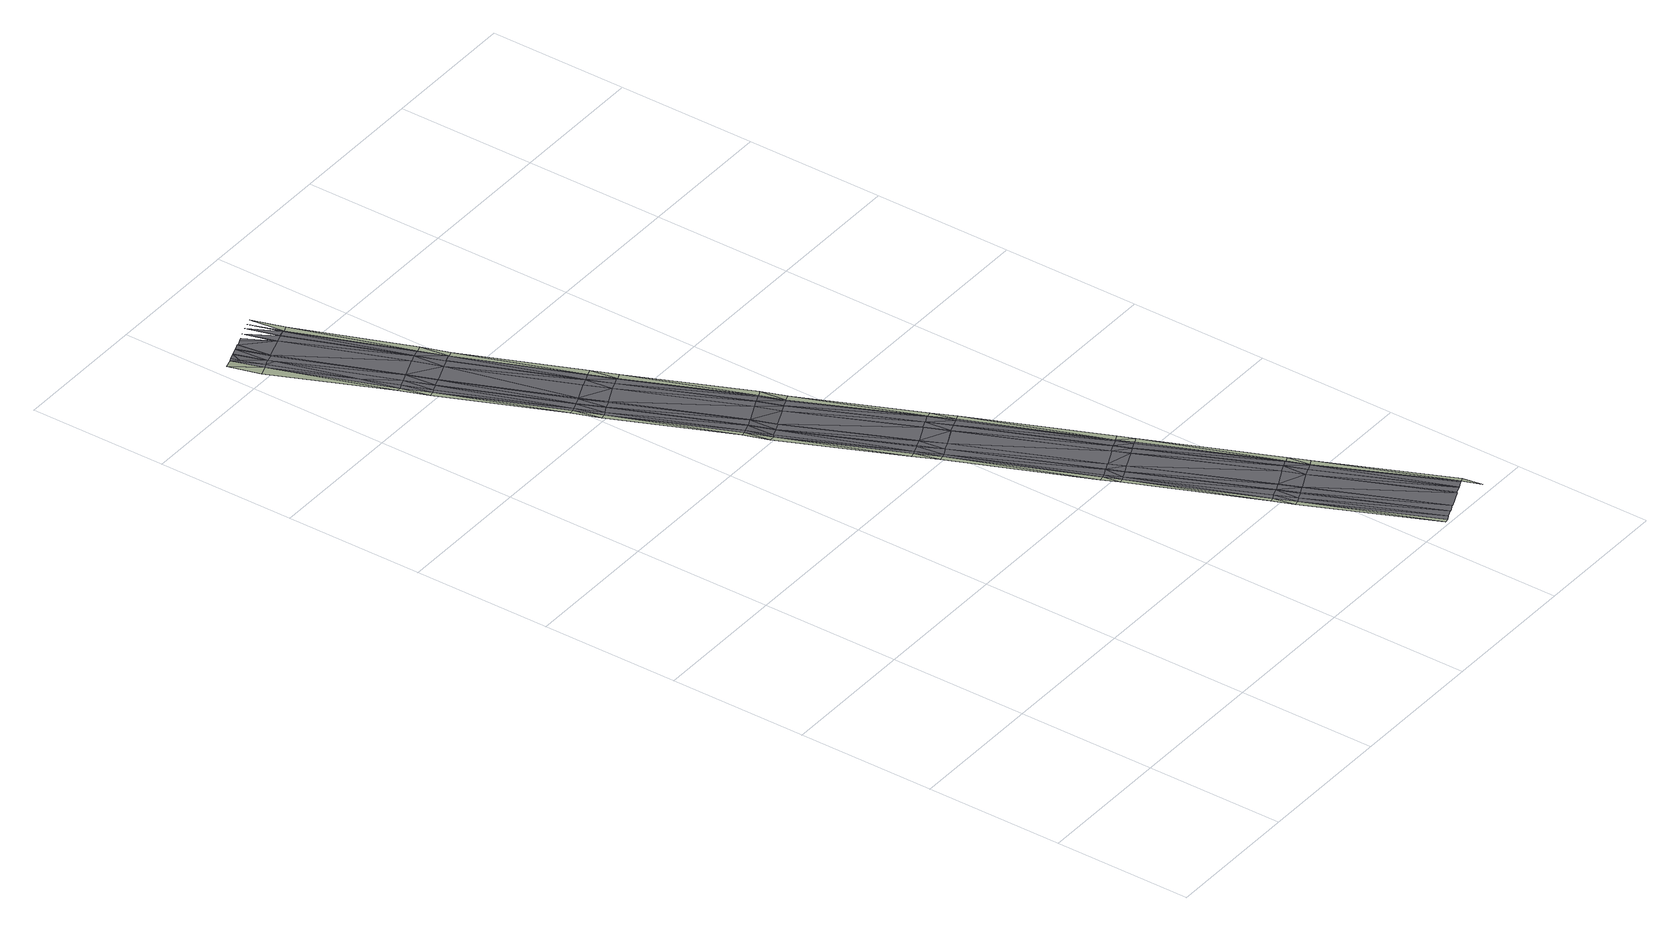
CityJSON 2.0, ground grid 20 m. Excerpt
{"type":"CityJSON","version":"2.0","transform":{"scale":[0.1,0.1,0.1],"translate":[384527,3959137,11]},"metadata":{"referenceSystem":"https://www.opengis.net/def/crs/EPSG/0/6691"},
"CityObjects":{
"railway1":{"type":"Railway","attributes":{"name":"東北線","RailwayRouteAttribute.operatorType":"2","RailwayRouteAttribute.operator":"東日本旅客鉄道","RailwayRouteAttribute.railwayType":"11","RailwayRouteAttribute.startStation":"東京駅","RailwayRouteAttribute.endStation":"盛岡駅"},"geometry":[{"type":"MultiSurface","lod":"3","boundaries":[[[0,1,2]],[[3,0,2]],[[4,5,3]],[[1,6,2]],[[2,7,3]],[[4,3,7]],[[5,4,8]],[[9,4,7]],[[4,10,8]],[[11,12,2]],[[7,2,12]],[[12,13,7]],[[10,4,9]],[[2,6,11]],[[14,8,10]],[[7,13,9]],[[15,14,10]],[[10,9,15]],[[15,9,13]],[[6,16,11]],[[14,15,17]],[[11,18,12]],[[12,19,13]],[[11,16,20]],[[20,18,11]],[[15,21,17]],[[18,19,12]],[[22,18,20]],[[17,23,24]],[[15,13,19]],[[21,23,17]],[[16,25,20]],[[19,18,22]],[[19,26,15]],[[21,27,23]],[[21,28,27]],[[29,24,23]],[[15,26,21]],[[30,23,27]],[[31,19,22]],[[27,28,30]],[[20,32,22]],[[21,33,28]],[[29,23,30]],[[34,32,20]],[[26,33,21]],[[19,31,35]],[[22,32,31]],[[20,25,34]],[[28,36,30]],[[19,35,26]],[[35,37,26]],[[33,38,28]],[[25,39,34]],[[30,40,41]],[[32,42,31]],[[26,43,33]],[[37,43,26]],[[36,40,30]],[[44,32,34]],[[34,39,44]],[[35,31,45]],[[35,45,37]],[[46,32,44]],[[47,41,48]],[[39,49,44]],[[45,31,42]],[[42,32,46]],[[43,50,33]],[[41,51,48]],[[41,40,51]],[[28,38,36]],[[37,52,43]],[[45,53,37]],[[54,42,46]],[[36,55,48]],[[36,48,51]],[[36,51,40]],[[44,56,46]],[[53,52,37]],[[36,57,55]],[[45,42,58]],[[59,56,44]],[[58,42,54]],[[45,58,53]],[[44,49,59]],[[38,60,36]],[[33,50,38]],[[46,61,54]],[[56,61,46]],[[57,62,63]],[[43,52,50]],[[60,64,36]],[[65,62,57]],[[58,66,53]],[[53,67,52]],[[36,64,57]],[[62,68,69]],[[49,70,59]],[[71,67,53]],[[67,71,52]],[[65,68,62]],[[66,71,53]],[[57,72,65]],[[38,50,60]],[[73,56,59]],[[59,70,73]],[[58,54,74]],[[64,72,57]],[[58,75,66]],[[76,56,73]],[[77,78,68]],[[65,72,68]],[[74,75,58]],[[71,79,52]],[[80,77,68]],[[60,50,64]],[[52,81,50]],[[70,82,73]],[[61,56,76]],[[66,83,71]],[[74,54,61]],[[50,84,64]],[[72,85,68]],[[86,61,76]],[[73,87,76]],[[64,88,72]],[[89,90,80]],[[84,88,64]],[[75,83,66]],[[81,91,50]],[[92,88,84]],[[93,89,80]],[[80,68,93]],[[88,94,72]],[[74,61,95]],[[96,87,73]],[[91,97,50]],[[50,97,84]],[[95,61,86]],[[93,68,85]],[[92,94,88]],[[52,79,81]],[[72,94,85]],[[73,82,96]],[[83,98,71]],[[84,99,92]],[[74,95,75]],[[86,76,87]],[[93,85,94]],[[86,100,95]],[[95,101,75]],[[102,89,93]],[[97,99,84]],[[103,93,94]],[[81,79,91]],[[82,104,96]],[[105,83,75]],[[103,102,93]],[[101,105,75]],[[71,98,79]],[[94,92,99]],[[106,87,96]],[[96,104,106]],[[100,86,87]],[[107,102,103]],[[91,79,97]],[[108,87,106]],[[95,109,101]],[[110,109,95]],[[105,111,83]],[[79,112,97]],[[113,107,103]],[[114,94,99]],[[101,115,105]],[[104,116,106]],[[95,100,110]],[[97,112,99]],[[103,94,113]],[[87,108,100]],[[117,108,106]],[[113,94,114]],[[118,99,112]],[[108,119,100]],[[109,115,101]],[[79,120,112]],[[98,120,79]],[[114,99,118]],[[110,100,121]],[[121,100,119]],[[83,111,98]],[[122,107,113]],[[115,123,105]],[[124,114,118]],[[110,121,109]],[[113,114,124]],[[106,116,117]],[[120,125,112]],[[124,122,113]],[[112,126,118]],[[121,127,109]],[[125,126,112]],[[128,108,117]],[[111,129,98]],[[109,127,115]],[[130,122,124]],[[105,123,111]],[[116,131,117]],[[129,132,98]],[[119,108,133]],[[133,108,128]],[[117,131,134]],[[135,130,124]],[[121,119,136]],[[134,128,117]],[[98,132,120]],[[127,137,115]],[[111,138,129]],[[124,118,135]],[[139,128,134]],[[120,140,125]],[[132,140,120]],[[131,141,134]],[[119,133,136]],[[135,118,126]],[[140,142,125]],[[123,138,111]],[[127,121,143]],[[128,139,133]],[[144,139,134]],[[143,121,136]],[[129,145,132]],[[138,145,129]],[[146,137,127]],[[125,142,126]],[[139,147,133]],[[132,148,140]],[[149,130,135]],[[115,137,123]],[[136,133,150]],[[150,133,147]],[[151,126,142]],[[135,126,151]],[[152,127,143]],[[150,153,136]],[[145,148,132]],[[151,149,135]],[[134,141,144]],[[139,154,147]],[[123,155,138]],[[156,154,139]],[[137,155,123]],[[136,153,143]],[[156,139,144]],[[157,149,151]],[[146,155,137]],[[158,127,152]],[[141,159,144]],[[143,153,152]],[[138,155,145]],[[142,140,160]],[[160,140,148]],[[161,157,151]],[[144,159,162]],[[162,156,144]],[[150,147,163]],[[155,164,145]],[[146,127,158]],[[151,142,161]],[[145,165,148]],[[166,156,162]],[[164,165,145]],[[153,167,152]],[[159,168,162]],[[163,147,154]],[[165,169,148]],[[154,156,166]],[[161,142,160]],[[155,146,170]],[[153,150,171]],[[171,150,163]],[[172,154,166]],[[148,169,160]],[[162,173,166]],[[164,174,165]],[[175,157,161]],[[170,146,158]],[[163,154,176]],[[161,160,169]],[[176,154,172]],[[152,167,158]],[[177,173,162]],[[164,155,178]],[[179,161,169]],[[180,153,171]],[[178,155,170]],[[176,181,163]],[[179,175,161]],[[178,174,164]],[[162,168,177]],[[182,175,179]],[[163,181,171]],[[158,183,170]],[[167,183,158]],[[184,153,180]],[[171,185,180]],[[181,185,171]],[[183,186,170]],[[172,166,187]],[[169,165,188]],[[187,166,173]],[[189,182,179]],[[188,165,174]],[[176,172,190]],[[170,186,178]],[[167,153,184]],[[176,191,181]],[[179,169,189]],[[190,191,176]],[[185,192,180]],[[178,193,174]],[[186,193,178]],[[181,194,185]],[[172,187,190]],[[189,169,188]],[[195,174,193]],[[183,167,196]],[[191,194,181]],[[188,174,195]],[[197,182,189]],[[196,167,184]],[[180,192,184]],[[198,188,195]],[[186,183,199]],[[189,188,198]],[[199,183,196]],[[194,200,185]],[[193,186,199]],[[198,201,189]],[[201,197,189]],[[184,192,196]],[[185,200,192]],[[202,193,199]],[[195,193,203]],[[204,201,198]],[[196,192,199]],[[203,193,202]],[[198,195,204]],[[192,205,199]],[[199,206,202]],[[205,206,199]],[[204,195,203]],[[207,202,206]],[[200,208,192]],[[192,209,205]],[[203,202,207]],[[208,209,192]],[[210,201,204]],[[205,209,206]],[[211,203,207]],[[204,203,211]],[[206,212,207]],[[211,210,204]],[[209,212,206]],[[213,210,211]],[[212,214,207]],[[215,213,211]],[[211,207,215]],[[215,207,214]],[[216,213,215]],[[217,216,215]]],"semantics":{"surfaces":[{"type":"AuxiliaryTrafficArea"},{"type":"TrafficArea","function":"8120"},{"type":"TrafficArea","function":"8112"},{"type":"TrafficArea","function":"8111"}],"values":[0,0,1,0,1,1,1,1,1,1,1,1,1,0,2,1,2,2,2,0,3,1,1,0,1,3,1,1,2,2,2,0,1,3,2,2,1,3,1,1,1,1,2,1,1,2,2,1,0,1,3,3,1,0,1,1,2,2,1,1,0,2,3,1,1,0,2,1,1,1,1,1,2,3,1,2,2,2,1,2,3,2,1,2,3,0,2,1,1,1,2,1,3,2,3,2,3,1,0,2,1,1,2,2,2,1,0,2,2,3,1,1,1,3,1,1,3,1,0,1,2,2,3,1,1,1,2,0,2,2,2,2,0,1,1,2,1,3,3,2,1,1,1,1,0,1,2,3,1,1,2,3,0,2,1,2,0,2,0,2,1,1,1,0,1,0,3,1,3,3,1,3,0,1,2,0,2,2,1,1,1,1,1,1,2,3,3,1,2,2,1,0,1,1,3,1,0,2,0,1,3,1,1,2,2,0,1,0,3,1,1,0,0,2,1,3,1,2,1,1,2,2,0,2,1,1,2,3,1,1,3,3,3,1,1,1,2,0,1,2,2,1,1,2,3,2,0,0,1,2,1,2,3,1,0,2,1,0,2,3,1,1,0,0,1,2,3,1,1,2,1,2,1,0,2,1,1,1,2,3,3,1,1,1,2,0,2,2,1,2,1,1,3,1,2,3,3,0,2,0,0,3,2,2,1,2,2,3,1,1,1,0,1,2,3,1,3,1,3,1,2,2,2,2,1,1,2,2,1,0,2,1,1,3,1,3,1,2,0,0,2,1,2,1,0,3,1,1,3,2,2,1,1,2,3,1,3,0,2,1,1,1,0,2,0,1,0,1,1,0,0]}}]}
},
"vertices":[
[1,1443,21],[16,1399,19],[29,1404,19],[13,1446,21],[20,1436,22],[16,1447,23],[88,1239,18],[33,1405,21],[24,1450,23],[41,1408,21],[40,1410,21],[94,1239,18],[78,1291,20],[45,1399,21],[25,1450,23],[42,1408,21],[105,1200,17],[35,1454,23],[98,1241,20],[108,1244,20],[112,1201,17],[52,1411,21],[115,1202,19],[52,1415,21],[36,1454,23],[179,1034,16],[119,1249,20],[52,1414,21],[53,1412,21],[44,1457,23],[47,1458,21],[124,1206,19],[189,1036,17],[120,1249,20],[185,1035,16],[125,1206,19],[83,1422,21],[136,1210,19],[148,1260,20],[195,997,15],[82,1424,21],[55,1461,21],[198,1039,17],[137,1210,19],[202,998,15],[199,1040,17],[205,999,17],[58,1462,23],[81,1426,21],[270,831,14],[164,1221,19],[82,1425,21],[210,1044,17],[209,1043,17],[214,1004,17],[67,1466,23],[279,833,15],[94,1426,21],[215,1004,17],[276,832,14],[149,1260,20],[290,837,15],[94,1427,21],[78,1470,23],[159,1264,20],[95,1426,21],[225,1008,17],[210,1043,17],[103,1429,21],[79,1470,23],[285,798,12],[226,1009,17],[160,1264,20],[292,798,12],[291,837,15],[301,842,15],[294,800,13],[90,1474,21],[87,1473,23],[252,1021,17],[108,1430,19],[236,1056,17],[360,632,12],[302,842,15],[175,1225,19],[169,1267,20],[305,804,13],[370,634,13],[175,1226,19],[116,1433,19],[99,1477,21],[237,1056,17],[176,1226,19],[173,1268,18],[185,1229,19],[306,805,13],[367,633,12],[247,1060,17],[328,854,15],[248,1060,17],[381,638,13],[316,809,13],[181,1271,18],[188,1230,17],[376,598,12],[317,810,13],[383,599,12],[196,1233,17],[386,600,13],[392,643,13],[382,639,13],[343,821,13],[263,1025,17],[260,1065,16],[257,1064,17],[393,643,13],[462,410,9],[469,411,9],[272,1029,17],[397,605,13],[338,859,15],[397,606,13],[268,1068,16],[418,655,13],[276,1030,15],[339,859,15],[348,863,15],[408,610,13],[472,412,10],[343,822,13],[284,1033,15],[473,387,9],[353,826,13],[483,417,10],[479,388,9],[352,864,14],[484,417,10],[433,623,13],[419,656,13],[483,390,10],[354,827,13],[554,210,7],[363,830,13],[494,422,10],[560,211,7],[429,660,13],[433,622,13],[493,394,10],[430,660,13],[359,868,14],[494,395,10],[366,832,12],[495,422,10],[505,400,10],[575,217,9],[434,623,13],[564,213,9],[374,835,12],[520,434,10],[567,181,6],[440,665,13],[443,666,12],[574,182,6],[576,217,9],[444,627,13],[445,627,13],[578,184,8],[530,411,10],[649,5,5],[455,631,13],[520,435,10],[586,222,9],[588,188,8],[659,8,7],[531,439,10],[450,668,12],[589,189,8],[655,6,5],[530,439,10],[459,633,12],[587,222,9],[599,194,8],[465,635,12],[531,412,10],[612,234,9],[600,194,8],[540,416,10],[669,12,7],[540,443,10],[543,445,9],[670,12,7],[680,17,7],[625,206,8],[541,417,10],[681,17,7],[550,421,10],[612,235,9],[551,448,9],[554,422,9],[622,239,9],[706,28,7],[561,426,9],[623,239,9],[631,243,9],[635,244,7],[635,210,8],[636,210,8],[644,214,8],[707,29,7],[717,33,7],[642,248,7],[648,216,6],[718,33,7],[655,220,6],[728,38,7],[732,40,5],[737,42,5],[743,15,4]
]}
